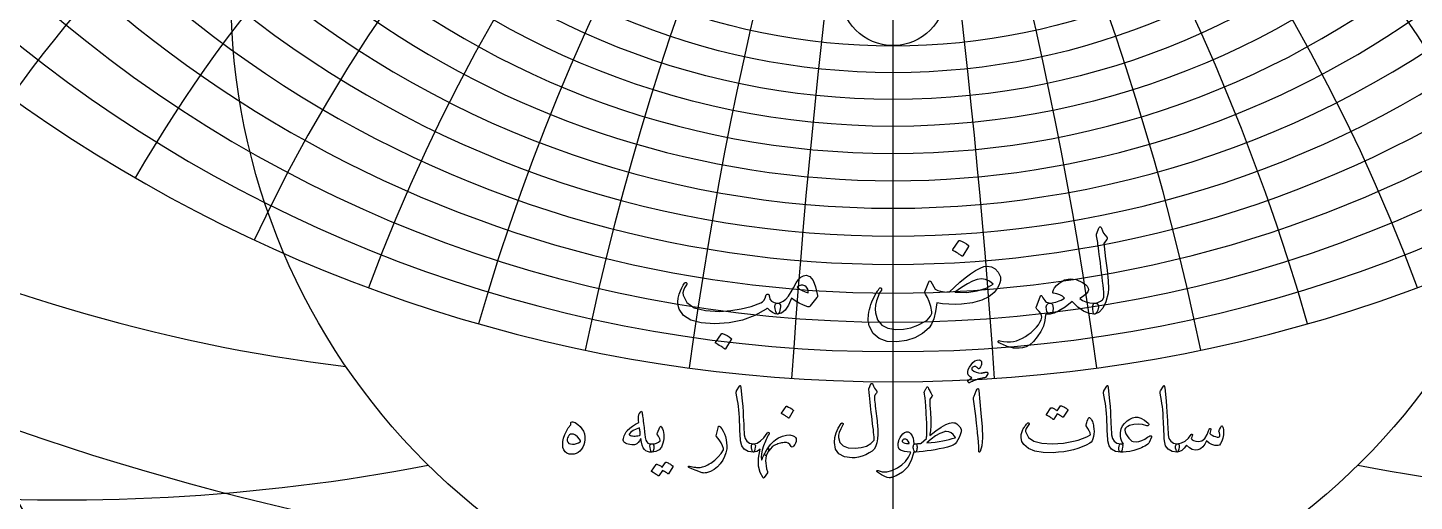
# Model space of a CAD drawing. Header units: millimetres. Extents: x -74 to 74, y -74 to 75.
# Drawn here: x -40.6 to 24.4, y -23.8 to -1.6 of the extents above; entities that cross this region are included whole.
import ezdxf

# ---------------------------------------------------------------- set-up
doc = ezdxf.new("R2010")
doc.units = ezdxf.units.MM
for name, color, linetype in [('CUT_INNER', 6, 'Continuous'), ('CUT_OUTER', 1, 'Continuous'), ('ENGRAVE', 7, 'Continuous'), ('ENGRAVE_FINE', 8, 'Continuous'), ('TEXT', 5, 'Continuous')]:
    doc.layers.add(name, color=color, linetype=linetype)

msp = doc.modelspace()

# ---------------------------------------------------------------- linework, layer by layer
at = {"layer": 'CUT_INNER'}
msp.add_circle((0, 0), 2.465, dxfattribs=at)
at = {"layer": 'CUT_OUTER'}
msp.add_arc((-0.0002, -0.0002), 73.5074, 145.195103, 87.803182, dxfattribs=at)
at = {"layer": 'ENGRAVE'}
msp.add_lwpolyline([(0, -72.45), (0, 72.45)], dxfattribs=at)
for centre, radius in [((0, 0), 72.45), ((0, 30.1452), 35.1297), ((0, 0), 47.425), ((0, 0), 31.0439)]:
    msp.add_circle(centre, radius, dxfattribs=at)
for centre, radius, start, end in [((0, 37.9801), 49.3659, 158.578774, 21.421226), ((0, 52.6708), 70.8756, 199.959035, 340.040965), ((-16.222, 60.5413), 78.5973, 224.535726, 263.111304), ((-38.906, 67.3872), 91.1254, 249.96829, 280.828753), ((38.906, 67.3872), 91.1254, 259.171247, 290.03171)]:
    msp.add_arc(centre, radius, start, end, dxfattribs=at)
at = {"layer": 'ENGRAVE_FINE'}
for centre, radius in [((0, 31.3801), 37.6237), ((0, 29.0365), 32.7689), ((0, 28.0398), 30.5252)]:
    msp.add_circle(centre, radius, dxfattribs=at)
for centre, radius, start, end in [((0, 32.7584), 40.2697, 104.505507, 75.494493), ((-361.9221, -42.7017), 367.5054, 3.846969, 18.080135), ((-361.9221, -42.7017), 367.5054, 3.846969, 18.080135), ((361.9221, -42.7017), 367.5054, 161.919865, 176.153031), ((361.9221, -42.7017), 367.5054, 161.919865, 176.153031), ((-175.3348, -42.7017), 186.5874, 7.744385, 36.376389), ((-175.3348, -42.7017), 186.5874, 7.744385, 36.376389), ((175.3348, -42.7017), 186.5874, 143.623611, 172.255615), ((175.3348, -42.7017), 186.5874, 143.623611, 172.255615), ((0, 34.3004), 43.0901, 131.44749, 48.55251), ((-110.5337, -42.7017), 127.6333, 11.745134, 55.103196), ((-110.5337, -42.7017), 127.6333, 11.745134, 55.103196), ((110.5337, -42.7017), 127.6333, 124.896804, 168.254866), ((110.5337, -42.7017), 127.6333, 124.896804, 168.254866), ((0, 36.031), 46.1115, 146.69677, 33.30323), ((-76.0537, -42.7017), 99.2811, 15.907198, 74.457561), ((-76.0537, -42.7017), 99.2811, 15.907198, 74.457561), ((76.0537, -42.7017), 99.2811, 105.542439, 164.092802), ((76.0537, -42.7017), 99.2811, 105.542439, 164.092802), ((0, 40.1847), 52.8921, 168.649585, 11.350415), ((0, 42.6903), 56.7383, 177.547342, 2.452658), ((-53.5485, -42.7017), 83.3067, 20.296793, 94.565762), ((-53.5485, -42.7017), 83.3067, 20.296793, 94.565762), ((53.5485, -42.7017), 83.3067, 85.434238, 159.703207), ((53.5485, -42.7017), 83.3067, 85.434238, 159.703207), ((0, 45.5545), 60.9638, 185.608142, 354.391858), ((0, 48.85), 65.6441, 193.034463, 346.965537), ((-36.8446, -42.7017), 73.6891, 24.992282, 112.762358), ((-36.8446, -42.7017), 73.6891, 24.992282, 112.762358), ((36.8446, -42.7017), 73.6891, 67.237642, 155.007718), ((36.8446, -42.7017), 73.6891, 67.237642, 155.007718), ((-23.2274, -42.7017), 67.9122, 30.089288, 122.535602), ((-23.2274, -42.7017), 67.9122, 30.089288, 122.535602), ((23.2274, -42.7017), 67.9122, 57.464398, 149.910712), ((23.2274, -42.7017), 67.9122, 57.464398, 149.910712), ((-11.2526, -42.7017), 64.8011, 35.707517, 130.834526), ((-11.2526, -42.7017), 64.8011, 35.707517, 130.834526), ((11.2526, -42.7017), 64.8011, 49.165474, 144.292483), ((11.2526, -42.7017), 64.8011, 49.165474, 144.292483), ((0, 97.8681), 125.249, 234.73332, 305.26668)]:
    msp.add_arc(centre, radius, start, end, dxfattribs=at)
at = {"layer": 'TEXT'}
for points in [[(9.5463, -11.2618), (9.5848, -11.1686), (9.6148, -11.0947), (9.6362, -11.0401), (9.6491, -11.0048), (9.6591, -10.9823), (9.6719, -10.9662), (9.6877, -10.9566), (9.7062, -10.9533), (9.7273, -10.9569), (9.7448, -10.9676), (9.7587, -10.9855), (9.7691, -11.0105), (9.8166, -11.1329), (9.8733, -11.2433), (9.9394, -11.3415), (10.0147, -11.4275), (10.0358, -11.455), (10.0419, -11.4861), (10.0329, -11.5207), (10.009, -11.5589), (9.8833, -11.736), (9.8919, -11.8153), (9.9005, -11.8931), (9.909, -11.9695), (9.9176, -12.0445), (9.9262, -12.1181), (9.9347, -12.1902), (9.9433, -12.2609), (9.9519, -12.3302), (10.0308, -12.9714), (10.079, -13.4727), (10.0965, -13.8341), (10.0833, -14.0555), (9.9754, -14.4571), (9.8348, -14.7539), (9.6612, -14.9456), (9.4549, -15.0324), (9.4491, -15.0324), (9.4434, -15.0324), (9.4377, -15.0324), (9.432, -15.0324), (9.3981, -15.0002), (9.3763, -14.9267), (9.3667, -14.8117), (9.3692, -14.6553), (9.3745, -14.5975), (9.3906, -14.5553), (9.4174, -14.5289), (9.4549, -14.5182), (9.5998, -14.4893), (9.7205, -14.4368), (9.8169, -14.3607), (9.889, -14.2611), (9.8842, -14.1415), (9.8755, -14.0055), (9.8628, -13.853), (9.8462, -13.6841), (9.826, -13.4995), (9.8026, -13.2999), (9.776, -13.0853), (9.7462, -12.8557), (9.7187, -12.6301), (9.6934, -12.4273), (9.6702, -12.2473), (9.6491, -12.0902), (9.6309, -11.956), (9.6162, -11.8446), (9.6052, -11.756), (9.5977, -11.6903), (9.5405, -11.3647), (9.5388, -11.3325), (9.5391, -11.3047), (9.5416, -11.2811), (9.5463, -11.2618)], [(3.0793, -11.5989), (3.0864, -11.5918), (3.0964, -11.5875), (3.1092, -11.586), (3.125, -11.5875), (3.236, -11.6325), (3.3406, -11.6875), (3.4388, -11.7524), (3.5306, -11.8274), (3.5395, -11.8388), (3.5434, -11.8503), (3.5424, -11.8617), (3.5363, -11.8731), (3.2678, -12.3073), (3.2578, -12.3177), (3.2449, -12.3202), (3.2292, -12.3148), (3.2107, -12.3016), (3.1946, -12.2902), (3.1692, -12.273), (3.1346, -12.2502), (3.0907, -12.2216), (3.0368, -12.1873), (2.9721, -12.1473), (2.8968, -12.1016), (2.8107, -12.0502), (2.7993, -12.0417), (2.7936, -12.0331), (2.7936, -12.0245), (2.7993, -12.0159)], [(4.4161, -12.7872), (4.6153, -12.8165), (4.7846, -12.91), (4.9238, -13.0678), (5.0331, -13.2899), (5.0452, -13.3749), (5.0359, -13.4699), (5.0052, -13.5749), (4.9531, -13.6898), (4.8931, -13.8005), (4.8388, -13.8926), (4.7903, -13.9662), (4.7474, -14.0212), (4.4975, -14.2268), (4.159, -14.3868), (3.732, -14.5011), (3.2164, -14.5696), (2.9061, -14.5846), (2.6094, -14.5782), (2.3262, -14.5503), (2.0566, -14.5011), (1.9931, -14.9199), (1.911, -15.2566), (1.8103, -15.5112), (1.691, -15.6836), (1.3782, -15.9496), (1.0226, -16.1478), (0.6241, -16.2781), (0.1828, -16.3406), (-0.2817, -16.3188), (-0.6527, -16.1849), (-0.9301, -15.9389), (-1.114, -15.5808), (-1.1297, -15.5253), (-1.1426, -15.4673), (-1.1526, -15.4067), (-1.1597, -15.3437), (-1.1633, -15.2785), (-1.1626, -15.2116), (-1.1576, -15.1429), (-1.1483, -15.0723), (-1.1283, -14.9476), (-1.1026, -14.8246), (-1.0712, -14.7033), (-1.034, -14.5839), (-0.9915, -14.4666), (-0.9441, -14.3518), (-0.8916, -14.2395), (-0.8341, -14.1297), (-0.8086, -14.0851), (-0.7834, -14.0426), (-0.7586, -14.0022), (-0.7341, -13.964), (-0.7104, -13.928), (-0.6877, -13.8941), (-0.6661, -13.8623), (-0.6456, -13.8326), (-0.6309, -13.8159), (-0.6156, -13.8055), (-0.5995, -13.8016), (-0.5827, -13.8041), (-0.5649, -13.8109), (-0.5513, -13.8198), (-0.542, -13.8309), (-0.537, -13.8441), (-0.5356, -13.8591), (-0.537, -13.8755), (-0.5413, -13.8933), (-0.5484, -13.9126), (-0.5902, -13.9758), (-0.6298, -14.0455), (-0.6673, -14.1215), (-0.7027, -14.204), (-0.777, -14.415), (-0.8227, -14.6139), (-0.8398, -14.8006), (-0.8284, -14.9752), (-0.7216, -15.3069), (-0.527, -15.5479), (-0.2446, -15.6983), (0.1257, -15.7579), (0.4835, -15.7411), (0.8312, -15.6736), (1.169, -15.5554), (1.4968, -15.3866), (1.5957, -15.3162), (1.681, -15.2309), (1.7528, -15.1305), (1.811, -15.0152), (1.8178, -14.9992), (1.821, -14.9795), (1.8206, -14.9563), (1.8167, -14.9295), (1.7664, -14.6739), (1.701, -14.4496), (1.6207, -14.2568), (1.5253, -14.0954), (1.5064, -14.0658), (1.4954, -14.0397), (1.4921, -14.0172), (1.4968, -13.9983), (1.6739, -13.5299), (1.6992, -13.4945), (1.7239, -13.4799), (1.7478, -13.4859), (1.771, -13.5127), (1.9824, -13.8726), (2.0956, -13.9262), (2.2409, -13.9669), (2.4183, -13.9948), (2.6279, -14.0097), (2.8768, -13.7673), (3.1264, -13.5427), (3.3767, -13.336), (3.6277, -13.1471), (3.8676, -12.9896), (4.079, -12.8772), (4.2618, -12.8097), (4.4161, -12.7872)], [(-9.7691, -13.5813), (-9.7487, -13.5591), (-9.7276, -13.5499), (-9.7059, -13.5534), (-9.6834, -13.5699), (-9.6662, -13.5913), (-9.6605, -13.6156), (-9.6662, -13.6427), (-9.6834, -13.6727), (-9.7705, -13.8077), (-9.8262, -13.9326), (-9.8505, -14.0476), (-9.8433, -14.1526), (-9.6644, -14.4975), (-9.3163, -14.7381), (-8.7989, -14.8745), (-8.1123, -14.9067), (-7.6028, -14.8692), (-7.114, -14.791), (-6.6459, -14.6721), (-6.1985, -14.5125), (-6.1196, -14.4657), (-6.0542, -14.3939), (-6.0025, -14.2972), (-5.9643, -14.1754), (-5.9514, -14.1408), (-5.93, -14.1169), (-5.9, -14.1037), (-5.8614, -14.1012), (-5.8339, -14.1129), (-5.8143, -14.1369), (-5.8025, -14.1729), (-5.7986, -14.2211), (-5.7718, -14.3404), (-5.6972, -14.4296), (-5.5747, -14.4889), (-5.4044, -14.5182), (-5.343, -14.5318), (-5.3016, -14.5668), (-5.2802, -14.6232), (-5.2787, -14.701), (-5.2994, -14.846), (-5.3273, -14.9495), (-5.3623, -15.0116), (-5.4044, -15.0324), (-5.5297, -15.0159), (-5.6486, -14.9667), (-5.7611, -14.8845), (-5.8672, -14.7696), (-5.8761, -14.7649), (-5.8914, -14.7681), (-5.9132, -14.7792), (-5.9414, -14.7981), (-6.4741, -15.0981), (-7.0554, -15.3123), (-7.6853, -15.4408), (-8.3637, -15.4837), (-8.9907, -15.4408), (-9.4777, -15.3123), (-9.8248, -15.0981), (-10.0319, -14.7981), (-10.079, -14.6307), (-10.0947, -14.4596), (-10.079, -14.285), (-10.0319, -14.1069), (-9.9683, -13.9412), (-9.9033, -13.7984), (-9.8369, -13.6784), (-9.7691, -13.5813)], [(-4.079, -13.2157), (-3.9001, -13.2792), (-3.7519, -13.4585), (-3.6345, -13.7534), (-3.5477, -14.164), (-3.5445, -14.1936), (-3.5463, -14.2197), (-3.5531, -14.2422), (-3.5649, -14.2611), (-3.8791, -14.6553), (-3.9008, -14.6792), (-3.9262, -14.6939), (-3.9551, -14.6992), (-3.9876, -14.6953), (-4.2011, -14.6225), (-4.4018, -14.5296), (-4.5896, -14.4168), (-4.7646, -14.284), (-4.9056, -14.6114), (-5.0602, -14.8453), (-5.2284, -14.9856), (-5.4101, -15.0324), (-5.4305, -15.0249), (-5.4515, -15.0024), (-5.4733, -14.9649), (-5.4958, -14.9124), (-5.5304, -14.7824), (-5.5429, -14.6782), (-5.5333, -14.5996), (-5.5015, -14.5468), (-5.483, -14.5343), (-5.4615, -14.5253), (-5.4373, -14.52), (-5.4101, -14.5182), (-5.2802, -14.4961), (-5.153, -14.4354), (-5.0288, -14.3361), (-4.9074, -14.1983), (-4.8542, -14.1183), (-4.7746, -13.9869), (-4.6685, -13.8041), (-4.536, -13.5699), (-4.4325, -13.4149), (-4.3218, -13.3042), (-4.204, -13.2378), (-4.079, -13.2157)], [(4.696, -13.6327), (4.5207, -13.4992), (4.3375, -13.4185), (4.1465, -13.3906), (3.9476, -13.4156), (3.732, -13.4917), (3.4849, -13.617), (3.2064, -13.7916), (2.8964, -14.0155), (3.4609, -14.0172), (3.949, -13.954), (4.3607, -13.8259), (4.696, -13.6327)], [(9.4549, -14.5182), (9.5384, -14.5307), (9.5948, -14.5682), (9.6241, -14.6307), (9.6262, -14.7181), (9.5984, -14.8535), (9.5605, -14.9509), (9.5127, -15.0106), (9.4549, -15.0324), (9.1917, -15.0084), (8.9278, -14.9024), (8.6633, -14.7142), (8.398, -14.4439), (8.0634, -14.7035), (7.7795, -14.8881), (7.5464, -14.9977), (7.3639, -15.0324), (7.3036, -15.0188), (7.254, -14.9781), (7.215, -14.9102), (7.1868, -14.8153), (7.1786, -14.6896), (7.2054, -14.5982), (7.2672, -14.541), (7.3639, -14.5182), (7.4519, -14.5096), (7.5389, -14.4953), (7.6248, -14.4753), (7.7096, -14.4496), (7.7933, -14.4179), (7.876, -14.3797), (7.9575, -14.335), (8.0381, -14.284), (7.9392, -14.2033), (7.8195, -14.1383), (7.6792, -14.089), (7.5182, -14.0555), (7.5035, -14.0494), (7.4939, -14.0369), (7.4893, -14.018), (7.4896, -13.9926), (7.5168, -13.9051), (7.5753, -13.8084), (7.6653, -13.7023), (7.7867, -13.587), (8.0398, -13.4352), (8.308, -13.3799), (8.5911, -13.421), (8.8893, -13.5584), (9.0157, -13.6463), (9.1035, -13.7327), (9.1528, -13.8177), (9.1635, -13.9012), (9.1321, -13.9912), (9.055, -14.0897), (8.9321, -14.1968), (8.7636, -14.3125), (8.8839, -14.4025), (9.0392, -14.4668), (9.2296, -14.5053), (9.4549, -14.5182)], [(-4.4903, -13.7755), (-4.3832, -13.8648), (-4.2618, -13.9383), (-4.1261, -13.9962), (-3.9762, -14.0383), (-3.9844, -13.9258), (-4.0147, -13.8341), (-4.0672, -13.763), (-4.1419, -13.7127), (-4.2279, -13.6866), (-4.3147, -13.6884), (-4.4021, -13.718), (-4.4903, -13.7755)], [(6.7184, -14.6782), (6.8955, -14.2211), (6.9151, -14.1847), (6.934, -14.1669), (6.9522, -14.1676), (6.9697, -14.1868), (7.0176, -14.2668), (7.064, -14.3354), (7.109, -14.3925), (7.1526, -14.4382), (7.2004, -14.4732), (7.2525, -14.4982), (7.3089, -14.5132), (7.3696, -14.5182), (7.4296, -14.5339), (7.4725, -14.581), (7.4982, -14.6596), (7.5068, -14.7696), (7.4982, -14.8803), (7.4725, -14.9609), (7.4296, -15.0116), (7.3696, -15.0324), (7.3236, -15.0345), (7.2768, -15.0352), (7.2293, -15.0345), (7.1811, -15.0324), (7.1729, -15.0345), (7.1654, -15.0409), (7.1586, -15.0516), (7.1526, -15.0666), (7.1218, -15.3369), (7.0469, -15.5994), (6.9276, -15.8539), (6.7641, -16.1007), (6.5816, -16.3153), (6.4056, -16.4734), (6.236, -16.5752), (6.0728, -16.6205), (5.9193, -16.6323), (5.7786, -16.6334), (5.6508, -16.6238), (5.5358, -16.6034), (5.4796, -16.5877), (5.4194, -16.5691), (5.3553, -16.5477), (5.2873, -16.5234), (5.2157, -16.4956), (5.1409, -16.4634), (5.0629, -16.427), (4.9817, -16.3863), (4.9613, -16.377), (4.9459, -16.3663), (4.9356, -16.3542), (4.9302, -16.3406), (4.9267, -16.3224), (4.9274, -16.3078), (4.9324, -16.2967), (4.9417, -16.2892), (4.9538, -16.2824), (4.9674, -16.2792), (4.9824, -16.2796), (4.9988, -16.2835), (5.1787, -16.3199), (5.3473, -16.3378), (5.5044, -16.337), (5.6501, -16.3178), (5.7941, -16.2797), (5.935, -16.2285), (6.0726, -16.164), (6.2071, -16.0864), (6.3386, -15.9959), (6.4677, -15.8929), (6.5943, -15.7774), (6.7184, -15.6494), (6.8116, -15.5326), (6.8855, -15.4165), (6.9401, -15.3012), (6.9755, -15.1866), (6.9651, -15.1066), (6.9226, -15.0152), (6.848, -14.9124), (6.7412, -14.7981), (6.7227, -14.7735), (6.7127, -14.7453), (6.7112, -14.7135), (6.7184, -14.6782)], [(-8.0381, -15.9521), (-8.0309, -15.945), (-8.0209, -15.9407), (-8.0081, -15.9393), (-7.9924, -15.9407), (-7.8813, -15.9857), (-7.7767, -16.0407), (-7.6785, -16.1057), (-7.5867, -16.1807), (-7.5778, -16.1921), (-7.5739, -16.2035), (-7.575, -16.2149), (-7.581, -16.2264), (-7.8495, -16.6605), (-7.8595, -16.6709), (-7.8724, -16.6734), (-7.8881, -16.668), (-7.9067, -16.6548), (-7.9227, -16.6434), (-7.9481, -16.6263), (-7.9827, -16.6034), (-8.0266, -16.5748), (-8.0805, -16.5406), (-8.1452, -16.5006), (-8.2205, -16.4549), (-8.3066, -16.4035), (-8.318, -16.3949), (-8.3237, -16.3863), (-8.3237, -16.3777), (-8.318, -16.3692)], [(4.2932, -18.0173), (4.2374, -18.0278), (4.1856, -18.0377), (4.1378, -18.0471), (4.094, -18.0559), (4.0545, -18.0645), (4.0196, -18.073), (3.9892, -18.0816), (3.9633, -18.0902), (3.9371, -18.1), (3.9055, -18.1121), (3.8685, -18.1267), (3.8262, -18.1437), (3.7785, -18.1634), (3.7255, -18.1861), (3.6671, -18.2116), (3.6034, -18.2402), (3.5774, -18.2487), (3.5552, -18.2487), (3.5367, -18.2402), (3.522, -18.223), (3.5132, -18.181), (3.5381, -18.132), (3.5967, -18.076), (3.6891, -18.0131), (3.6184, -17.9729), (3.5649, -17.9295), (3.5284, -17.8829), (3.5092, -17.8331), (3.5054, -17.7391), (3.5284, -17.6371), (3.5782, -17.527), (3.6548, -17.4089), (3.7461, -17.3031), (3.8401, -17.23), (3.9368, -17.1896), (4.0362, -17.1818), (4.0916, -17.1958), (4.1294, -17.2247), (4.1494, -17.2686), (4.1519, -17.3275), (4.1422, -17.3913), (4.1261, -17.4496), (4.1036, -17.5027), (4.0747, -17.5503), (4.0458, -17.5838), (4.019, -17.5985), (3.9944, -17.5945), (3.9719, -17.5717), (3.9462, -17.5377), (3.9162, -17.5128), (3.8819, -17.497), (3.8434, -17.4903), (3.8029, -17.4903), (3.7673, -17.4989), (3.7365, -17.516), (3.7105, -17.5417), (3.6915, -17.5728), (3.6859, -17.6017), (3.6937, -17.6285), (3.7148, -17.6532), (3.7941, -17.7118), (3.8905, -17.7549), (4.004, -17.7825), (4.1347, -17.7945), (4.1461, -17.7941), (4.1588, -17.7929), (4.1729, -17.7909), (4.1883, -17.7881), (4.205, -17.7848), (4.2231, -17.7812), (4.2425, -17.7773), (4.2633, -17.7731), (4.2857, -17.769), (4.3061, -17.7651), (4.3243, -17.7615), (4.3404, -17.7581), (4.3546, -17.7553), (4.3672, -17.7533), (4.3781, -17.7521), (4.3875, -17.7517), (4.4052, -17.7536), (4.4196, -17.7592), (4.4309, -17.7686), (4.4389, -17.7817), (4.444, -17.7943), (4.4464, -17.8063), (4.4462, -17.8178), (4.4432, -17.8288), (4.4017, -17.9065), (4.3629, -17.9638), (4.3267, -18.0007), (4.2932, -18.0173)], [(-7.1983, -18.4115), (-7.19, -18.3987), (-7.1822, -18.3901), (-7.175, -18.3858), (-7.1683, -18.3858), (-7.1581, -18.3915), (-7.149, -18.4083), (-7.141, -18.4364), (-7.134, -18.4758), (-7.0986, -18.7958), (-7.0697, -19.0917), (-7.0472, -19.3635), (-7.0312, -19.6112), (-7.0208, -19.8231), (-7.0113, -20.0129), (-7.0026, -20.1808), (-6.9947, -20.3268), (-6.9879, -20.4508), (-6.9824, -20.5528), (-6.9783, -20.6329), (-6.9755, -20.691), (-6.9374, -20.8651), (-6.8533, -20.9931), (-6.7232, -21.075), (-6.547, -21.1109), (-6.498, -21.1237), (-6.4666, -21.1537), (-6.453, -21.2009), (-6.457, -21.2651), (-6.4771, -21.3664), (-6.4988, -21.4387), (-6.5221, -21.482), (-6.547, -21.4965), (-6.795, -21.4638), (-6.9776, -21.3658), (-7.0949, -21.2025), (-7.1468, -20.9738), (-7.155, -20.8644), (-7.1624, -20.7547), (-7.1689, -20.6448), (-7.1747, -20.5346), (-7.1799, -20.4241), (-7.1849, -20.3134), (-7.1896, -20.2024), (-7.194, -20.0911), (-7.202, -19.8789), (-7.2133, -19.6878), (-7.2277, -19.5179), (-7.2454, -19.3692), (-7.2663, -19.2263), (-7.2904, -19.0741), (-7.3177, -18.9124), (-7.3482, -18.7415), (-7.3522, -18.7107), (-7.3514, -18.6825), (-7.3458, -18.6571), (-7.3354, -18.6343)], [(-1.0369, -18.3087), (-1.0294, -18.2956), (-1.0198, -18.2862), (-1.008, -18.2806), (-0.994, -18.2787), (-0.9801, -18.2811), (-0.9683, -18.2884), (-0.9587, -18.3004), (-0.9512, -18.3173), (-0.9113, -18.4156), (-0.8687, -18.5004), (-0.8235, -18.5719), (-0.7755, -18.6301), (-0.7613, -18.6509), (-0.7573, -18.675), (-0.7635, -18.7024), (-0.7798, -18.7329), (-0.7903, -18.7476), (-0.8002, -18.7618), (-0.8095, -18.7755), (-0.8184, -18.7886), (-0.8267, -18.8009), (-0.8344, -18.8122), (-0.8417, -18.8223), (-0.8484, -18.8314), (-0.8596, -18.848), (-0.8676, -18.8679), (-0.8725, -18.8909), (-0.8741, -18.9171), (-0.869, -18.9912), (-0.8623, -19.0719), (-0.854, -19.1593), (-0.8441, -19.2535), (-0.8328, -19.3543), (-0.8205, -19.4618), (-0.8071, -19.576), (-0.7927, -19.6969), (-0.7765, -19.8176), (-0.7621, -19.931), (-0.7497, -20.0372), (-0.7391, -20.1361), (-0.7301, -20.2281), (-0.7225, -20.3134), (-0.7162, -20.392), (-0.7113, -20.4639), (-0.7056, -20.6768), (-0.723, -20.8784), (-0.7635, -21.0688), (-0.8269, -21.248), (-0.8888, -21.3532), (-0.9844, -21.4504), (-1.1137, -21.5396), (-1.2768, -21.6208), (-1.4536, -21.688), (-1.6196, -21.7354), (-1.7749, -21.763), (-1.9195, -21.7707), (-2.2816, -21.7209), (-2.5408, -21.5843), (-2.6972, -21.361), (-2.7508, -21.0509), (-2.732, -20.8198), (-2.6715, -20.5935), (-2.5692, -20.372), (-2.4251, -20.1554), (-2.4141, -20.1428), (-2.4026, -20.1351), (-2.3906, -20.1321), (-2.378, -20.134), (-2.3646, -20.1391), (-2.3544, -20.1458), (-2.3475, -20.1541), (-2.3437, -20.164), (-2.341, -20.1787), (-2.3416, -20.1929), (-2.3453, -20.2066), (-2.3523, -20.2197), (-2.4506, -20.4111), (-2.5183, -20.5742), (-2.5555, -20.7089), (-2.5622, -20.8152), (-2.4907, -21.0442), (-2.3362, -21.2041), (-2.0987, -21.2949), (-1.7781, -21.3166), (-1.4892, -21.2852), (-1.2436, -21.2126), (-1.0414, -21.0988), (-0.8826, -20.9438), (-0.886, -20.8689), (-0.8917, -20.7815), (-0.8999, -20.6815), (-0.9105, -20.5689), (-0.9237, -20.4434), (-0.94, -20.3048), (-0.9591, -20.1531), (-0.9812, -19.9883), (-1.0021, -19.8183), (-1.0219, -19.6509), (-1.0406, -19.4862), (-1.0583, -19.3242), (-1.0747, -19.1648), (-1.0894, -19.0082), (-1.1025, -18.8542), (-1.114, -18.7029), (-1.1312, -18.5572), (-1.1304, -18.5406), (-1.1279, -18.5251), (-1.1239, -18.5106), (-1.1183, -18.4972)], [(1.5768, -18.463), (1.5869, -18.452), (1.596, -18.4447), (1.6041, -18.4413), (1.611, -18.4415), (1.6193, -18.4453), (1.6271, -18.4522), (1.6343, -18.4624), (1.641, -18.4758), (1.6682, -18.5337), (1.6941, -18.5872), (1.7186, -18.6365), (1.7417, -18.6815), (1.7638, -18.7216), (1.7851, -18.7565), (1.8056, -18.7859), (1.8253, -18.81), (1.8397, -18.8298), (1.8446, -18.8507), (1.8397, -18.8727), (1.8253, -18.8957), (1.7396, -19.0028), (1.7286, -19.0213), (1.7214, -19.0425), (1.7179, -19.0663), (1.7182, -19.0928), (1.7321, -19.295), (1.7439, -19.4731), (1.7535, -19.627), (1.761, -19.7569), (1.7666, -19.863), (1.7706, -19.9455), (1.7731, -20.0044), (1.7739, -20.0397), (1.7729, -20.1442), (1.7701, -20.2432), (1.7654, -20.337), (1.7589, -20.4253), (1.7507, -20.5084), (1.7412, -20.586), (1.7303, -20.6583), (1.7182, -20.7253), (2.0092, -20.5025), (2.2612, -20.3311), (2.4741, -20.2111), (2.6479, -20.1425), (2.7253, -20.1243), (2.7947, -20.1168), (2.856, -20.1201), (2.9093, -20.134), (2.9845, -20.1731), (3.056, -20.2347), (3.1238, -20.3188), (3.1878, -20.4253), (3.1977, -20.4508), (3.2017, -20.48), (3.1999, -20.5129), (3.1921, -20.5496), (3.1495, -20.6813), (3.0989, -20.8067), (3.0402, -20.9256), (2.9736, -21.038), (2.9088, -21.1104), (2.8172, -21.173), (2.6988, -21.226), (2.5537, -21.2694), (2.3594, -21.3124), (2.1664, -21.3514), (1.9748, -21.3863), (1.7846, -21.4172), (1.5959, -21.4439), (1.4091, -21.466), (1.2242, -21.4835), (1.0412, -21.4965), (1.0206, -21.4906), (1.0015, -21.4729), (0.9841, -21.4435), (0.9683, -21.4022), (0.9544, -21.3516), (0.9469, -21.3026), (0.9458, -21.2552), (0.9512, -21.2094), (0.9632, -21.1695), (0.9823, -21.1398), (1.0082, -21.1203), (1.0412, -21.1109), (1.085, -21.1085), (1.1263, -21.1055), (1.1653, -21.102), (1.2019, -21.098), (1.236, -21.094), (1.2677, -21.0905), (1.2971, -21.0876), (1.324, -21.0852), (1.5639, -20.8538), (1.566, -20.8438), (1.5682, -20.8308), (1.5703, -20.8148), (1.5725, -20.796), (1.5746, -20.7741), (1.5768, -20.7494), (1.5789, -20.7216), (1.581, -20.691), (1.5829, -20.6576), (1.5843, -20.6219), (1.5851, -20.5837), (1.5853, -20.5432), (1.5853, -20.5005), (1.5853, -20.4559), (1.5853, -20.4094), (1.5853, -20.3611), (1.5848, -20.3064), (1.5832, -20.2411), (1.5805, -20.165), (1.5768, -20.0783), (1.5719, -19.9813), (1.566, -19.8748), (1.5591, -19.7585), (1.5511, -19.6327), (1.5326, -19.3534), (1.5157, -19.1324), (1.5004, -18.9699), (1.4868, -18.8657), (1.4758, -18.7988), (1.4686, -18.7479), (1.4651, -18.7131), (1.4654, -18.6943), (1.4783, -18.659), (1.4916, -18.6258), (1.5051, -18.5947), (1.5189, -18.5658), (1.533, -18.5385), (1.5473, -18.5122), (1.5619, -18.4871), (1.5768, -18.463)], [(3.9033, -18.6258), (3.9443, -18.5465), (3.9773, -18.5187), (4.0022, -18.5422), (4.019, -18.6172), (4.1176, -19.6669), (4.1762, -20.3113), (4.1893, -20.826), (4.1569, -21.211), (4.079, -21.4665), (4.0648, -21.4874), (4.0522, -21.4986), (4.0413, -21.5003), (4.0319, -21.4922), (4.0244, -21.4796), (4.019, -21.4633), (4.0158, -21.4432), (4.0147, -21.4194), (4.0147, -21.2338), (4.0062, -21.037), (3.989, -20.8289), (3.9633, -20.6096), (3.9577, -20.5523), (3.9408, -20.3975), (3.9127, -20.1452), (3.8733, -19.7955), (3.7791, -19.02), (3.7769, -18.9787), (3.7791, -18.9407), (3.7855, -18.9059), (3.7962, -18.8743)], [(10.0219, -18.4115), (10.0302, -18.3987), (10.0379, -18.3901), (10.0452, -18.3858), (10.0519, -18.3858), (10.062, -18.3915), (10.0711, -18.4083), (10.0792, -18.4364), (10.0861, -18.4758), (10.1215, -18.7958), (10.1504, -19.0917), (10.1729, -19.3635), (10.189, -19.6112), (10.1993, -19.8231), (10.2088, -20.0129), (10.2175, -20.1808), (10.2254, -20.3268), (10.2322, -20.4508), (10.2377, -20.5528), (10.2419, -20.6329), (10.2447, -20.691), (10.2827, -20.8651), (10.3668, -20.9931), (10.4969, -21.075), (10.6731, -21.1109), (10.7221, -21.1237), (10.7535, -21.1537), (10.7671, -21.2009), (10.7631, -21.2651), (10.743, -21.3664), (10.7213, -21.4387), (10.698, -21.482), (10.6731, -21.4965), (10.4252, -21.4638), (10.2425, -21.3658), (10.1252, -21.2025), (10.0733, -20.9738), (10.0651, -20.8644), (10.0577, -20.7547), (10.0512, -20.6448), (10.0454, -20.5346), (10.0402, -20.4241), (10.0353, -20.3134), (10.0306, -20.2024), (10.0261, -20.0911), (10.0181, -19.8789), (10.0069, -19.6878), (9.9924, -19.5179), (9.9747, -19.3692), (9.9538, -19.2263), (9.9297, -19.0741), (9.9024, -18.9124), (9.8719, -18.7415), (9.8679, -18.7107), (9.8687, -18.6825), (9.8743, -18.6571), (9.8848, -18.6343)], [(12.6741, -18.4115), (12.6824, -18.3987), (12.6901, -18.3901), (12.6974, -18.3858), (12.7041, -18.3858), (12.7142, -18.3915), (12.7233, -18.4083), (12.7314, -18.4364), (12.7383, -18.4758), (12.7737, -18.7958), (12.8026, -19.0917), (12.8251, -19.3635), (12.8412, -19.6112), (12.8515, -19.8231), (12.861, -20.0129), (12.8697, -20.1808), (12.8776, -20.3268), (12.8844, -20.4508), (12.8899, -20.5528), (12.8941, -20.6329), (12.8969, -20.691), (12.9349, -20.8651), (13.019, -20.9931), (13.1491, -21.075), (13.3253, -21.1109), (13.3744, -21.1237), (13.4057, -21.1537), (13.4193, -21.2009), (13.4153, -21.2651), (13.3952, -21.3664), (13.3735, -21.4387), (13.3503, -21.482), (13.3253, -21.4965), (13.0774, -21.4638), (12.8947, -21.3658), (12.7774, -21.2025), (12.7255, -20.9738), (12.7173, -20.8644), (12.71, -20.7547), (12.7034, -20.6448), (12.6976, -20.5346), (12.6924, -20.4241), (12.6875, -20.3134), (12.6828, -20.2024), (12.6784, -20.0911), (12.6703, -19.8789), (12.6591, -19.6878), (12.6446, -19.5179), (12.6269, -19.3692), (12.6061, -19.2263), (12.582, -19.0741), (12.5546, -18.9124), (12.5241, -18.7415), (12.5201, -18.7107), (12.5209, -18.6825), (12.5265, -18.6571), (12.537, -18.6343)], [(-5.0174, -19.3627), (-5.012, -19.3574), (-5.0045, -19.3542), (-4.9949, -19.3531), (-4.9831, -19.3542), (-4.8998, -19.3879), (-4.8213, -19.4292), (-4.7477, -19.4779), (-4.6789, -19.5341), (-4.6722, -19.5427), (-4.6692, -19.5513), (-4.67, -19.5598), (-4.6746, -19.5684), (-4.876, -19.894), (-4.8835, -19.9018), (-4.8931, -19.9037), (-4.9049, -19.8997), (-4.9188, -19.8898), (-4.9309, -19.8812), (-4.9499, -19.8683), (-4.9758, -19.8512), (-5.0088, -19.8298), (-5.0492, -19.8041), (-5.0977, -19.7741), (-5.1542, -19.7398), (-5.2187, -19.7012), (-5.2273, -19.6948), (-5.2316, -19.6884), (-5.2316, -19.6819), (-5.2273, -19.6755)], [(7.8452, -19.3327), (7.8506, -19.3274), (7.8581, -19.3242), (7.8677, -19.3231), (7.8795, -19.3242), (7.9217, -19.34), (7.9625, -19.3574), (8.002, -19.3764), (8.0402, -19.397), (8.0773, -19.4195), (8.1136, -19.4441), (8.1491, -19.4709), (8.1837, -19.4998), (8.1904, -19.5087), (8.1934, -19.5181), (8.1926, -19.528), (8.188, -19.5384), (7.9824, -19.864), (7.9767, -19.8683), (7.9684, -19.8683), (7.9574, -19.864), (7.9438, -19.8555), (7.9344, -19.8476), (7.9192, -19.8367), (7.898, -19.8229), (7.871, -19.8062), (7.8377, -19.7863), (7.7981, -19.7628), (7.7521, -19.7359), (7.6996, -19.7055), (7.5367, -19.9583), (7.5292, -19.9661), (7.5196, -19.9679), (7.5078, -19.9639), (7.4939, -19.954), (7.4819, -19.9455), (7.4628, -19.9326), (7.4369, -19.9155), (7.4039, -19.894), (7.3635, -19.8683), (7.315, -19.8383), (7.2585, -19.8041), (7.194, -19.7655), (7.1873, -19.7591), (7.1843, -19.7526), (7.1851, -19.7462), (7.1897, -19.7398), (7.3996, -19.427), (7.405, -19.4217), (7.4125, -19.4184), (7.4221, -19.4174), (7.4339, -19.4184), (7.4698, -19.4301), (7.5046, -19.4436), (7.5384, -19.459), (7.571, -19.4763), (7.6026, -19.4952), (7.6332, -19.5154), (7.6626, -19.5369), (7.691, -19.5598)], [(-15.0821, -20.0997), (-15.0454, -20.0828), (-15.0039, -20.0793), (-14.9575, -20.0893), (-14.9064, -20.1126), (-14.7792, -20.1977), (-14.6718, -20.2947), (-14.5842, -20.4034), (-14.5165, -20.5239), (-14.4696, -20.6495), (-14.4447, -20.7778), (-14.4418, -20.9087), (-14.4608, -21.0423), (-14.4953, -21.1642), (-14.5433, -21.2726), (-14.6046, -21.3677), (-14.6793, -21.4494), (-14.7637, -21.515), (-14.8539, -21.5618), (-14.95, -21.59), (-15.0521, -21.5993), (-15.1854, -21.5897), (-15.2942, -21.5522), (-15.3782, -21.4869), (-15.4377, -21.3937), (-15.4733, -21.2804), (-15.4859, -21.1505), (-15.4755, -21.004), (-15.442, -20.841), (-15.3876, -20.6717), (-15.3145, -20.511), (-15.2227, -20.3589), (-15.1121, -20.2154), (-15.1083, -20.2087), (-15.1056, -20.1972), (-15.104, -20.1808), (-15.1035, -20.1597), (-15.1021, -20.1367), (-15.0981, -20.119), (-15.0914, -20.1067), (-15.0821, -20.0997)], [(-11.83, -19.6155), (-11.8048, -19.5888), (-11.785, -19.5855), (-11.7705, -19.6059), (-11.7614, -19.6498), (-11.7585, -19.6763), (-11.7539, -19.713), (-11.7478, -19.7599), (-11.74, -19.8169), (-11.7309, -19.8847), (-11.7207, -19.9637), (-11.7095, -20.0539), (-11.6972, -20.1554), (-11.685, -20.2552), (-11.6741, -20.3445), (-11.6646, -20.4233), (-11.6565, -20.4918), (-11.6496, -20.5495), (-11.6441, -20.5962), (-11.64, -20.6319), (-11.6372, -20.6567), (-11.6152, -20.8128), (-11.5836, -20.9341), (-11.5424, -21.0206), (-11.4915, -21.0723), (-11.4556, -21.0924), (-11.4122, -21.1055), (-11.3614, -21.1117), (-11.303, -21.1109), (-11.2684, -21.1165), (-11.2419, -21.1334), (-11.2234, -21.1615), (-11.213, -21.2009), (-11.2093, -21.2483), (-11.2109, -21.2962), (-11.2178, -21.3447), (-11.2301, -21.3937), (-11.2459, -21.4355), (-11.2633, -21.4665), (-11.2824, -21.4869), (-11.303, -21.4965), (-11.4152, -21.4954), (-11.5119, -21.4751), (-11.593, -21.4355), (-11.6586, -21.3765), (-11.7138, -21.29), (-11.7593, -21.1762), (-11.7952, -21.0351), (-11.8214, -20.8667), (-11.8819, -20.9692), (-11.9435, -21.0498), (-12.0062, -21.1085), (-12.0699, -21.1452), (-12.1216, -21.1583), (-12.1824, -21.1634), (-12.2523, -21.1604), (-12.3313, -21.1494), (-12.4146, -21.1307), (-12.4845, -21.1087), (-12.541, -21.0836), (-12.5841, -21.0552), (-12.6189, -21.0201), (-12.6419, -20.9834), (-12.6532, -20.9451), (-12.6527, -20.9052), (-12.6427, -20.8554), (-12.6259, -20.8002), (-12.602, -20.7397), (-12.5712, -20.6738), (-12.537, -20.6077), (-12.507, -20.5549), (-12.4813, -20.5156), (-12.4598, -20.4896), (-12.3409, -20.3836), (-12.2113, -20.2839), (-12.071, -20.1908), (-11.92, -20.104), (-11.9256, -20.0218), (-11.9296, -19.9508), (-11.932, -19.8911), (-11.9328, -19.8426), (-11.9304, -19.8019), (-11.9232, -19.7655), (-11.9111, -19.7334), (-11.8943, -19.7055)], [(9.242, -19.9026), (9.2708, -19.9388), (9.2972, -19.9787), (9.3212, -20.0223), (9.3427, -20.0697), (9.3619, -20.1206), (9.3786, -20.1747), (9.393, -20.232), (9.4049, -20.2925), (9.4204, -20.4141), (9.4241, -20.5346), (9.4161, -20.654), (9.3963, -20.7724), (9.3663, -20.8779), (9.3277, -20.9631), (9.2806, -21.0279), (9.2249, -21.0723), (9.0482, -21.1658), (8.8607, -21.2491), (8.6625, -21.3222), (8.4537, -21.3851), (8.2341, -21.4373), (8.0038, -21.4783), (7.7628, -21.508), (7.511, -21.5265), (7.0392, -21.5217), (6.652, -21.4558), (6.3494, -21.3289), (6.1314, -21.1409), (6.0419, -20.9939), (6.0007, -20.8356), (6.0077, -20.6661), (6.0628, -20.4853), (6.0814, -20.4464), (6.103, -20.4066), (6.1275, -20.366), (6.1549, -20.3246), (6.1853, -20.2825), (6.2187, -20.2395), (6.255, -20.1957), (6.2942, -20.1511), (6.3073, -20.1385), (6.321, -20.1308), (6.3352, -20.1278), (6.3499, -20.1297), (6.3598, -20.1334), (6.3681, -20.1404), (6.3748, -20.1506), (6.3799, -20.164), (6.3823, -20.1766), (6.381, -20.1886), (6.3759, -20.2001), (6.367, -20.2111), (6.3303, -20.2548), (6.2974, -20.3), (6.2682, -20.3469), (6.2428, -20.3953), (6.2254, -20.4417), (6.216, -20.4864), (6.2147, -20.5295), (6.2214, -20.571), (6.3552, -20.8134), (6.607, -20.9834), (6.9765, -21.0812), (7.4639, -21.1066), (7.7318, -21.0963), (7.9872, -21.0739), (8.2299, -21.0395), (8.4601, -20.9931), (8.6779, -20.9345), (8.8837, -20.864), (9.0775, -20.7814), (9.2592, -20.6867), (9.2415, -20.5983), (9.2013, -20.5003), (9.1387, -20.3927), (9.0535, -20.2754), (9.0508, -20.2641), (9.0514, -20.2432), (9.0551, -20.2127), (9.0621, -20.1725), (9.064, -20.1685), (9.0653, -20.165), (9.0661, -20.1621), (9.0664, -20.1597), (9.0803, -20.1051), (9.1007, -20.044), (9.1274, -19.9765), (9.1606, -19.9026), (9.1754, -19.8801), (9.1938, -19.8726), (9.2161, -19.8801), (9.242, -19.9026)], [(12.1171, -20.7981), (12.0014, -21.0552), (11.9867, -21.0806), (11.9725, -21.1012), (11.9588, -21.117), (11.9457, -21.128), (11.879, -21.1737), (11.8075, -21.2164), (11.7312, -21.2562), (11.65, -21.293), (11.5643, -21.3274), (11.4744, -21.3599), (11.3801, -21.3906), (11.2816, -21.4194), (11.0973, -21.4644), (10.9345, -21.4922), (10.7931, -21.5029), (10.6731, -21.4965), (10.6273, -21.4756), (10.5971, -21.4344), (10.5823, -21.3728), (10.5832, -21.2908), (10.5941, -21.2169), (10.6099, -21.1623), (10.6306, -21.127), (10.656, -21.1109), (10.6603, -21.1109), (10.6646, -21.1109), (10.6688, -21.1109), (10.6731, -21.1109), (10.705, -21.1141), (10.7363, -21.1152), (10.7671, -21.1141), (10.7974, -21.1109), (10.7454, -21.034), (10.7053, -20.9491), (10.6769, -20.8562), (10.6603, -20.7553), (10.6579, -20.5745), (10.6892, -20.4136), (10.7543, -20.2724), (10.8531, -20.1511), (10.9803, -20.0378), (11.1048, -19.9508), (11.2267, -19.89), (11.3458, -19.8555), (11.4744, -19.8557), (11.62, -19.9037), (11.7829, -19.9993), (11.9628, -20.1425), (11.9832, -20.1648), (11.9928, -20.1886), (11.9917, -20.214), (11.98, -20.2411), (11.9631, -20.262), (11.9425, -20.2732), (11.9181, -20.2748), (11.89, -20.2668), (11.6883, -20.2084), (11.4861, -20.1875), (11.2834, -20.2041), (11.0802, -20.2582), (10.9996, -20.2922), (10.9377, -20.33), (10.8946, -20.3715), (10.8702, -20.4168), (10.8643, -20.4741), (10.8809, -20.5475), (10.92, -20.6369), (10.9816, -20.7424), (11.0566, -20.849), (11.1273, -20.9288), (11.1937, -20.9818), (11.2558, -21.0081), (11.3911, -21.0214), (11.5269, -21.0059), (11.6632, -20.9615), (11.8, -20.8881), (11.9243, -20.8024), (11.9885, -20.7617), (12.0399, -20.7381), (12.0785, -20.7317), (12.1042, -20.7424), (12.1147, -20.7555), (12.1203, -20.7692), (12.1211, -20.7834), (12.1171, -20.7981)], [(-14.675, -21.0209), (-14.6571, -20.9984), (-14.6547, -20.9695), (-14.6678, -20.9341), (-14.6964, -20.8924), (-14.7958, -20.7842), (-14.8925, -20.7081), (-14.9865, -20.6642), (-15.0778, -20.6524), (-15.1212, -20.6602), (-15.1613, -20.6835), (-15.1983, -20.7223), (-15.232, -20.7767), (-15.2591, -20.8353), (-15.2759, -20.887), (-15.2826, -20.9317), (-15.2792, -20.9695), (-15.2492, -21.0388), (-15.1978, -21.0884), (-15.1249, -21.1181), (-15.0306, -21.128), (-14.9265, -21.1213), (-14.8325, -21.1012), (-14.7487, -21.0678), (-14.675, -21.0209)], [(-11.89, -20.3654), (-12.0453, -20.4186), (-12.1771, -20.4843), (-12.2852, -20.5622), (-12.3699, -20.6524), (-12.3755, -20.6647), (-12.3752, -20.676), (-12.3691, -20.6862), (-12.357, -20.6953), (-12.3123, -20.7144), (-12.2638, -20.729), (-12.2116, -20.7391), (-12.1556, -20.7445), (-12.0959, -20.7455), (-12.0324, -20.7419), (-11.9652, -20.7337), (-11.8943, -20.721), (-11.8833, -20.7175), (-11.8718, -20.7113), (-11.8597, -20.7025), (-11.8471, -20.691), (-11.8497, -20.6559), (-11.853, -20.6192), (-11.8572, -20.5809), (-11.8621, -20.541), (-11.8679, -20.4995), (-11.8744, -20.4564), (-11.8818, -20.4117), (-11.89, -20.3654)], [(-11.0459, -20.5924), (-10.9259, -20.3268), (-10.9083, -20.2976), (-10.8895, -20.2872), (-10.8697, -20.2955), (-10.8488, -20.3225), (-10.8102, -20.4035), (-10.7802, -20.488), (-10.7588, -20.576), (-10.746, -20.6674), (-10.742, -20.7629), (-10.747, -20.8629), (-10.7612, -20.9675), (-10.7845, -21.0766), (-10.8555, -21.2603), (-10.9656, -21.3915), (-11.1147, -21.4703), (-11.303, -21.4965), (-11.3247, -21.4828), (-11.3469, -21.4419), (-11.3697, -21.3736), (-11.393, -21.278), (-11.3997, -21.2268), (-11.3983, -21.1848), (-11.3889, -21.1519), (-11.3715, -21.128), (-11.3576, -21.1189), (-11.3415, -21.113), (-11.3233, -21.1104), (-11.303, -21.1109), (-11.1843, -21.1071), (-11.0812, -21.083), (-10.9937, -21.0386), (-10.9216, -20.9738), (-10.9184, -20.9687), (-10.9174, -20.962), (-10.9184, -20.9537), (-10.9216, -20.9438), (-10.9385, -20.8833), (-10.9634, -20.8217), (-10.9964, -20.759), (-11.0373, -20.6953), (-11.0507, -20.6712), (-11.0566, -20.646), (-11.055, -20.6198), (-11.0459, -20.5924)], [(-8.1837, -20.3011), (-8.1813, -20.2933), (-8.1784, -20.2872), (-8.1749, -20.2826), (-8.1709, -20.2797), (-8.1588, -20.2786), (-8.1441, -20.2839), (-8.1267, -20.2957), (-8.1066, -20.3139), (-8.0284, -20.4069), (-7.9609, -20.5142), (-7.9042, -20.6361), (-7.8581, -20.7724), (-7.8222, -20.9191), (-7.8003, -21.0638), (-7.7922, -21.2062), (-7.7981, -21.3465), (-7.8361, -21.5313), (-7.8988, -21.7086), (-7.9861, -21.8784), (-8.098, -22.0407), (-8.2319, -22.1877), (-8.3851, -22.3074), (-8.5576, -22.3998), (-8.7493, -22.4648), (-8.8007, -22.4758), (-8.8521, -22.4788), (-8.9036, -22.4737), (-8.955, -22.4606), (-9.0735, -22.4192), (-9.1805, -22.3808), (-9.2759, -22.3453), (-9.3599, -22.3127), (-9.432, -22.2831), (-9.4922, -22.2565), (-9.5402, -22.2328), (-9.5763, -22.212), (-9.5838, -22.2056), (-9.5891, -22.1992), (-9.5923, -22.1928), (-9.5934, -22.1863), (-9.5926, -22.178), (-9.5902, -22.1703), (-9.5862, -22.163), (-9.5805, -22.1563), (-9.5733, -22.1513), (-9.5645, -22.1488), (-9.554, -22.1491), (-9.542, -22.1521), (-9.4686, -22.1717), (-9.3984, -22.1879), (-9.3315, -22.2007), (-9.2678, -22.2099), (-9.2067, -22.2157), (-9.1478, -22.2179), (-9.091, -22.2167), (-9.0364, -22.212), (-8.9819, -22.2033), (-8.9255, -22.1901), (-8.8673, -22.1723), (-8.8072, -22.1499), (-8.7452, -22.1227), (-8.6813, -22.0905), (-8.6155, -22.0531), (-8.5479, -22.0107), (-8.3581, -21.8741), (-8.1955, -21.7257), (-8.0603, -21.5656), (-7.9524, -21.3937), (-7.9454, -21.3797), (-7.9416, -21.3637), (-7.9411, -21.3455), (-7.9438, -21.3251), (-7.9888, -21.2049), (-8.0595, -21.0713), (-8.1559, -20.9242), (-8.278, -20.7638), (-8.2834, -20.7537), (-8.2866, -20.7445), (-8.2876, -20.7365), (-8.2866, -20.7295)], [(-5.8614, -21.4622), (-5.9086, -21.5635), (-5.9428, -21.67), (-5.9643, -21.782), (-5.9728, -21.8993), (-5.9691, -22.0214), (-5.9536, -22.1478), (-5.9262, -22.2785), (-5.8871, -22.4134), (-5.8823, -22.4314), (-5.8807, -22.4466), (-5.8823, -22.4592), (-5.8871, -22.4691), (-6.0414, -22.6876), (-6.0556, -22.7034), (-6.0682, -22.7123), (-6.0792, -22.7142), (-6.0885, -22.7091), (-6.2353, -22.4576), (-6.307, -22.1488), (-6.3038, -21.7828), (-6.2256, -21.3594), (-6.3004, -21.4194), (-6.3788, -21.4622), (-6.461, -21.4879), (-6.547, -21.4965), (-6.5655, -21.4909), (-6.5823, -21.474), (-6.5976, -21.4459), (-6.6113, -21.4065), (-6.619, -21.3828), (-6.6252, -21.3589), (-6.6297, -21.3346), (-6.6327, -21.3101), (-6.6348, -21.2856), (-6.637, -21.2614), (-6.6391, -21.2374), (-6.6413, -21.2137), (-6.6386, -21.1703), (-6.622, -21.1387), (-6.5914, -21.1189), (-6.547, -21.1109), (-6.3721, -21.0718), (-6.2074, -20.9759), (-6.0529, -20.8233), (-5.9086, -20.6139), (-5.889, -20.5874), (-5.8689, -20.5721), (-5.8483, -20.5681), (-5.8272, -20.5753), (-5.8116, -20.589), (-5.8036, -20.6042), (-5.8031, -20.6211), (-5.81, -20.6396), (-5.8479, -20.7065), (-5.8845, -20.7745), (-5.9197, -20.8436), (-5.9536, -20.9138), (-5.9861, -20.985), (-6.0173, -21.0573), (-6.0472, -21.1307), (-6.0757, -21.2051), (-6.1389, -21.4079), (-6.1742, -21.5833), (-6.1817, -21.7314), (-6.1614, -21.8521), (-6.1595, -21.8559), (-6.1582, -21.8586), (-6.1573, -21.8602), (-6.1571, -21.8607), (-6.1568, -21.8602), (-6.156, -21.8586), (-6.1547, -21.8559), (-6.1528, -21.8521), (-6.1267, -21.7907), (-6.0998, -21.7306), (-6.0721, -21.6718), (-6.0435, -21.6143), (-6.0139, -21.558), (-5.983, -21.5024), (-5.9507, -21.4476), (-5.9171, -21.3937), (-5.8928, -21.3562), (-5.8711, -21.3337), (-5.8521, -21.3262), (-5.8357, -21.3337), (-5.8277, -21.3498), (-5.8293, -21.3765), (-5.8406, -21.414), (-5.8614, -21.4622)], [(-4.7817, -21.2309), (-4.8371, -21.1441), (-4.9092, -21.0852), (-4.9978, -21.0541), (-5.1031, -21.0509), (-5.1628, -21.0585), (-5.222, -21.0686), (-5.2806, -21.081), (-5.3387, -21.0959), (-5.3963, -21.1137), (-5.4533, -21.135), (-5.5098, -21.1598), (-5.5658, -21.188), (-5.6617, -21.2523), (-5.7522, -21.3423), (-5.8373, -21.4579), (-5.9171, -21.5993), (-5.9399, -21.6312), (-5.9611, -21.6497), (-5.9806, -21.6548), (-5.9985, -21.6465), (-6.0135, -21.6299), (-6.02, -21.6101), (-6.0178, -21.587), (-6.0071, -21.5608), (-5.9908, -21.5262), (-5.9761, -21.4954), (-5.9629, -21.4684), (-5.9514, -21.4451), (-5.9412, -21.4253), (-5.9321, -21.4087), (-5.9241, -21.3953), (-5.9171, -21.3851), (-5.8542, -21.2903), (-5.7897, -21.203), (-5.7235, -21.1232), (-5.6558, -21.0509), (-5.5864, -20.9858), (-5.5155, -20.9277), (-5.4429, -20.8766), (-5.3687, -20.8324), (-5.1783, -20.7459), (-5.0013, -20.7006), (-4.8377, -20.6966), (-4.6874, -20.7338), (-4.6234, -20.7662), (-4.5771, -20.8077), (-4.5485, -20.8584), (-4.5375, -20.9181), (-4.5439, -20.9995), (-4.5675, -21.0766), (-4.6082, -21.1494), (-4.666, -21.218), (-4.7038, -21.2477), (-4.7356, -21.2598), (-4.7616, -21.2542), (-4.7817, -21.2309)], [(0.9555, -21.5436), (0.8551, -21.8963), (0.6866, -22.1917), (0.4502, -22.4298), (0.1457, -22.6105), (0.1031, -22.6289), (0.0611, -22.6453), (0.0195, -22.6599), (-0.0214, -22.6727), (-0.0616, -22.6832), (-0.1007, -22.6914), (-0.1387, -22.6972), (-0.1757, -22.7005), (-0.2678, -22.6874), (-0.3899, -22.6394), (-0.542, -22.5567), (-0.7241, -22.4391), (-0.7437, -22.4223), (-0.7552, -22.4059), (-0.7587, -22.3901), (-0.7541, -22.3749), (-0.7439, -22.3631), (-0.7305, -22.3577), (-0.7139, -22.3588), (-0.6941, -22.3663), (-0.5048, -22.4276), (-0.2924, -22.4274), (-0.057, -22.3655), (0.2014, -22.242), (0.4124, -22.0988), (0.587, -21.9303), (0.7252, -21.7367), (0.8269, -21.5179), (0.8261, -21.5102), (0.8237, -21.504), (0.8197, -21.4995), (0.8141, -21.4965), (0.6665, -21.4879), (0.5409, -21.4708), (0.4373, -21.4451), (0.3556, -21.4108), (0.2924, -21.3578), (0.2528, -21.2844), (0.2367, -21.1907), (0.2442, -21.0766), (0.2466, -21.0615), (0.2496, -21.0461), (0.2531, -21.0304), (0.2571, -21.0145), (0.2616, -20.998), (0.2667, -20.9807), (0.2723, -20.9627), (0.2785, -20.9438), (0.3288, -20.8214), (0.3899, -20.7199), (0.4617, -20.6393), (0.5442, -20.5796), (0.6285, -20.5469), (0.7059, -20.5475), (0.7763, -20.5812), (0.8398, -20.6481), (0.8952, -20.7413), (0.9373, -20.8495), (0.9659, -20.9727), (0.9812, -21.1109), (0.9896, -21.1108), (0.9978, -21.1104), (1.0057, -21.1097), (1.0133, -21.1087), (1.021, -21.1078), (1.0289, -21.1071), (1.037, -21.1067), (1.0455, -21.1066), (1.0744, -21.1128), (1.0969, -21.1312), (1.1129, -21.162), (1.1226, -21.2051), (1.1266, -21.2525), (1.1258, -21.3005), (1.1202, -21.349), (1.1097, -21.398), (1.0961, -21.4411), (1.0808, -21.4719), (1.0639, -21.4903), (1.0455, -21.4965), (0.9641, -21.4965), (0.9635, -21.5043), (0.9619, -21.5147), (0.9592, -21.5278), (0.9555, -21.5436)], [(2.498, -20.5282), (2.4763, -20.529), (2.454, -20.5314), (2.4313, -20.5354), (2.408, -20.541), (2.1975, -20.6238), (1.9902, -20.7392), (1.7862, -20.8873), (1.5853, -21.068), (1.7859, -21.0493), (1.9763, -21.0273), (2.1565, -21.0022), (2.3266, -20.9738), (2.4865, -20.9419), (2.6361, -20.9063), (2.7757, -20.8669), (2.905, -20.8238), (2.9171, -20.8187), (2.9232, -20.812), (2.9235, -20.8037), (2.9179, -20.7938), (2.8257, -20.6808), (2.7251, -20.5989), (2.6158, -20.548), (2.498, -20.5282)], [(15.4034, -20.2754), (15.4128, -20.2689), (15.4238, -20.2711), (15.4364, -20.2818), (15.4505, -20.3011), (15.4658, -20.3338), (15.4773, -20.3803), (15.4851, -20.4409), (15.4891, -20.5153), (15.4904, -20.5999), (15.4859, -20.6824), (15.4755, -20.7628), (15.4591, -20.841), (15.4114, -20.9931), (15.3584, -21.1023), (15.3, -21.1687), (15.2363, -21.1923), (15.0855, -21.1835), (14.946, -21.1441), (14.8178, -21.0742), (14.7007, -20.9738), (14.6204, -21.132), (14.5251, -21.2555), (14.4147, -21.3441), (14.2894, -21.398), (14.1579, -21.4097), (14.0248, -21.3765), (13.8901, -21.2983), (13.7538, -21.1752), (13.6435, -21.3157), (13.5353, -21.4162), (13.4293, -21.4764), (13.3253, -21.4965), (13.3045, -21.4847), (13.2846, -21.4494), (13.2659, -21.3905), (13.2482, -21.308), (13.2418, -21.2266), (13.2525, -21.1666), (13.2804, -21.128), (13.3253, -21.1109), (13.523, -21.0662), (13.696, -20.9791), (13.8443, -20.8498), (13.968, -20.6781), (13.9747, -20.6688), (13.982, -20.6621), (13.9897, -20.658), (13.998, -20.6567), (14.0082, -20.6578), (14.0173, -20.661), (14.0254, -20.6664), (14.0323, -20.6738), (14.0363, -20.6969), (14.027, -20.736), (14.0042, -20.7911), (13.968, -20.8624), (14.0154, -20.9173), (14.0891, -20.9577), (14.189, -20.9837), (14.3151, -20.9952), (14.4723, -20.9623), (14.6097, -20.8549), (14.7272, -20.673), (14.825, -20.4168), (14.8298, -20.4036), (14.8357, -20.3943), (14.8427, -20.3887), (14.8507, -20.3868), (14.8627, -20.3878), (14.8732, -20.3911), (14.882, -20.3964), (14.8893, -20.4039), (14.8946, -20.4146), (14.8978, -20.4253), (14.8989, -20.436), (14.8978, -20.4468), (14.855, -20.6267), (14.9051, -20.6712), (14.9653, -20.7103), (15.0357, -20.744), (15.1163, -20.7724), (15.1948, -20.7909), (15.2545, -20.7949), (15.2955, -20.7844), (15.3177, -20.7595), (15.325, -20.7215), (15.3209, -20.6674), (15.3057, -20.5973), (15.2792, -20.511), (15.2837, -20.4867), (15.3059, -20.4393), (15.3458, -20.3688), (15.4034, -20.2754)], [(0.7498, -21.0638), (0.7048, -20.9853), (0.6556, -20.9299), (0.602, -20.8975), (0.5442, -20.8881), (0.5096, -20.8972), (0.4788, -20.9116), (0.4518, -20.9315), (0.4285, -20.9566), (0.421, -20.97), (0.4199, -20.9845), (0.4253, -21), (0.437, -21.0166), (0.4812, -21.0555), (0.5452, -21.082), (0.629, -21.0962), (0.7327, -21.098), (0.7434, -21.0959), (0.7498, -21.0895), (0.752, -21.0788), (0.7498, -21.0638)], [(-10.6646, -21.9807), (-10.6592, -21.9753), (-10.6517, -21.9721), (-10.6421, -21.971), (-10.6303, -21.9721), (-10.5881, -21.9879), (-10.5473, -22.0053), (-10.5078, -22.0243), (-10.4696, -22.0449), (-10.4325, -22.0674), (-10.3962, -22.0921), (-10.3608, -22.1189), (-10.3261, -22.1478), (-10.3194, -22.1566), (-10.3164, -22.166), (-10.3172, -22.1759), (-10.3218, -22.1863), (-10.5275, -22.512), (-10.5331, -22.5163), (-10.5414, -22.5163), (-10.5524, -22.512), (-10.566, -22.5034), (-10.5754, -22.4955), (-10.5907, -22.4847), (-10.6118, -22.4709), (-10.6389, -22.4541), (-10.6721, -22.4342), (-10.7117, -22.4108), (-10.7578, -22.3838), (-10.8102, -22.3534), (-10.9731, -22.6062), (-10.9806, -22.614), (-10.9902, -22.6159), (-11.002, -22.6119), (-11.0159, -22.602), (-11.028, -22.5934), (-11.047, -22.5805), (-11.0729, -22.5634), (-11.1059, -22.542), (-11.1463, -22.5163), (-11.1948, -22.4863), (-11.2513, -22.452), (-11.3158, -22.4134), (-11.3225, -22.407), (-11.3255, -22.4006), (-11.3247, -22.3941), (-11.3201, -22.3877), (-11.1102, -22.0749), (-11.1048, -22.0696), (-11.0973, -22.0664), (-11.0877, -22.0653), (-11.0759, -22.0664), (-11.04, -22.078), (-11.0052, -22.0915), (-10.9715, -22.1069), (-10.9388, -22.1242), (-10.9072, -22.1431), (-10.8767, -22.1633), (-10.8472, -22.1849), (-10.8188, -22.2078)]]:
    msp.add_lwpolyline(points, close=True, dxfattribs=at)

doc.saveas('drawing.dxf')
